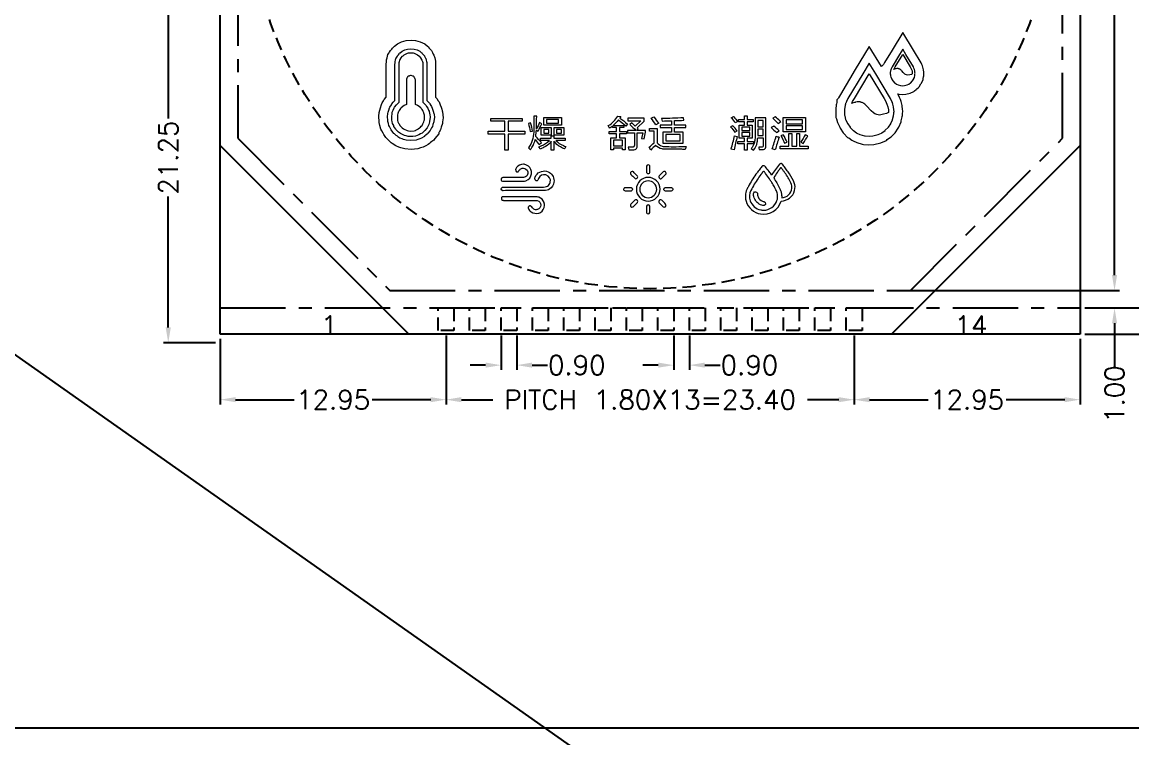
# Model space of a CAD drawing. Header units: millimetres. Extents: x -2138 to 1406, y 307 to 1926.
# Drawn here: x -1937.6 to -1874, y 1763.6 to 1804.6 of the extents above; entities that cross this region are included whole.
import ezdxf
from ezdxf.enums import TextEntityAlignment as Align

# ---------------------------------------------------------------- set-up
doc = ezdxf.new("R2010")
doc.units = ezdxf.units.MM
doc.header["$LTSCALE"] = 3
doc.linetypes.add('CENTER', pattern=[2, 1.25, -0.25, 0.25, -0.25])
doc.linetypes.add('HIDDEN', pattern=[0.375, 0.25, -0.125])
for name, color, linetype in [('dim', 3, 'Continuous'), ('HID', 3, 'HIDDEN'), ('SY1', 116, 'Continuous')]:
    doc.layers.add(name, color=color, linetype=linetype)
doc.styles.add('romans', font='romans.shx')
doc.styles.get("Standard").update_dxf_attribs({"font": 'txt.shx'})
doc.dimstyles.new('LCDDIM', dxfattribs={"dimtxt": 1.1, "dimasz": 0.88, "dimexe": 0.275, "dimexo": 0.275, "dimgap": 0.22, "dimtad": 0, "dimzin": 0, "dimdsep": 46, "dimtxsty": 'Standard', "dimcen": 2.5, "dimadec": 0, "dimazin": 0, "dimtfac": 1, "dimtofl": 0, "dimtmove": 0, "dimatfit": 0, "dimfxl": 0, "dimarcsym": 0})

# ---------------------------------------------------------------- blocks, each defined once
blk = doc.blocks.new('*D50')
at = {"layer": 'Defpoints', "color": 0}
for p in [(-1926.25, 1786.753), (-1913.3, 1786.953), (-1926.25, 1782.993)]:
    blk.add_point(p, dxfattribs=at)
at = {"layer": 'dim', "color": 0, "lineweight": -2}
for p, q in [((-1913.3, 1786.678), (-1913.3, 1782.718)), ((-1926.25, 1786.478), (-1926.25, 1782.718)), ((-1925.37, 1782.993), (-1922.012, 1782.993)), ((-1914.18, 1782.993), (-1917.539, 1782.993))]:
    blk.add_line(p, q, dxfattribs=at)
at = {"layer": 'dim', "color": 0}
for points in [[(-1925.37, 1783.14), (-1925.37, 1782.847), (-1926.25, 1782.993)], [(-1914.18, 1783.14), (-1914.18, 1782.847), (-1913.3, 1782.993)]]:
    blk.add_solid(points, dxfattribs=at)
at = {"layer": 'dim', "color": 0, "insert": (-1919.775, 1782.993), "char_height": 1.1, "attachment_point": 5}
blk.add_mtext('12.95', dxfattribs=at)
blk = doc.blocks.new('*D52')
at = {"layer": 'Defpoints', "color": 0}
for p in [(-1926.25, 1807.503), (-1929.23, 1786.253), (-1926.25, 1786.253)]:
    blk.add_point(p, dxfattribs=at)
at = {"layer": 'dim', "color": 0, "lineweight": -2}
for p, q in [((-1926.525, 1807.503), (-1929.505, 1807.503)), ((-1929.23, 1806.623), (-1929.23, 1799.115)), ((-1929.23, 1787.133), (-1929.23, 1794.642)), ((-1926.525, 1786.253), (-1929.505, 1786.253))]:
    blk.add_line(p, q, dxfattribs=at)
at = {"layer": 'dim', "color": 0}
for points in [[(-1929.377, 1806.623), (-1929.084, 1806.623), (-1929.23, 1807.503)], [(-1929.377, 1787.133), (-1929.084, 1787.133), (-1929.23, 1786.253)]]:
    blk.add_solid(points, dxfattribs=at)
at = {"layer": 'dim', "color": 0, "insert": (-1929.23, 1796.878), "char_height": 1.1, "attachment_point": 5, "rotation": 90}
blk.add_mtext('21.25', dxfattribs=at)
blk = doc.blocks.new('*D55')
at = {"layer": 'Defpoints', "color": 0}
for p in [(-1878.45, 1789.253), (-1876.95, 1788.253), (-1874.97, 1788.253)]:
    blk.add_point(p, dxfattribs=at)
at = {"layer": 'dim', "color": 0, "lineweight": -2}
for p, q in [((-1874.97, 1790.133), (-1874.97, 1791.013)), ((-1878.175, 1789.253), (-1874.695, 1789.253)), ((-1876.675, 1788.253), (-1874.695, 1788.253)), ((-1874.97, 1787.373), (-1874.97, 1784.812))]:
    blk.add_line(p, q, dxfattribs=at)
at = {"layer": 'dim', "color": 0}
for points in [[(-1875.117, 1790.133), (-1874.824, 1790.133), (-1874.97, 1789.253)], [(-1875.117, 1787.373), (-1874.824, 1787.373), (-1874.97, 1788.253)]]:
    blk.add_solid(points, dxfattribs=at)
at = {"layer": 'dim', "color": 0, "insert": (-1874.97, 1783.309), "char_height": 1.1, "attachment_point": 5, "rotation": 90}
blk.add_mtext('1.00', dxfattribs=at)
blk = doc.blocks.new('*D56')
at = {"layer": 'Defpoints', "color": 0}
for p in [(-1888.885, 1835.753), (-1874.97, 1835.753), (-1888.222, 1789.253)]:
    blk.add_point(p, dxfattribs=at)
at = {"layer": 'dim', "color": 0, "lineweight": -2}
for p, q in [((-1888.61, 1835.753), (-1874.695, 1835.753)), ((-1874.97, 1834.873), (-1874.97, 1818.865)), ((-1874.97, 1790.133), (-1874.97, 1806.142)), ((-1887.947, 1789.253), (-1874.695, 1789.253))]:
    blk.add_line(p, q, dxfattribs=at)
at = {"layer": 'dim', "color": 0}
for points in [[(-1875.117, 1834.873), (-1874.824, 1834.873), (-1874.97, 1835.753)], [(-1875.117, 1790.133), (-1874.824, 1790.133), (-1874.97, 1789.253)]]:
    blk.add_solid(points, dxfattribs=at)
at = {"layer": 'dim', "color": 0, "insert": (-1874.97, 1812.503), "char_height": 1.1, "attachment_point": 5, "rotation": 90}
blk.add_mtext('MIN V.A 46.50', dxfattribs=at)
blk = doc.blocks.new('*D57')
at = {"layer": 'Defpoints', "color": 0}
for p in [(-1876.95, 1836.753), (-1872.99, 1836.753), (-1876.95, 1788.253)]:
    blk.add_point(p, dxfattribs=at)
at = {"layer": 'dim', "color": 0, "lineweight": -2}
for p, q in [((-1876.675, 1836.753), (-1872.715, 1836.753)), ((-1872.99, 1835.873), (-1872.99, 1817.032)), ((-1872.99, 1789.133), (-1872.99, 1807.975)), ((-1876.675, 1788.253), (-1872.715, 1788.253))]:
    blk.add_line(p, q, dxfattribs=at)
at = {"layer": 'dim', "color": 0}
for points in [[(-1873.137, 1835.873), (-1872.844, 1835.873), (-1872.99, 1836.753)], [(-1873.137, 1789.133), (-1872.844, 1789.133), (-1872.99, 1788.253)]]:
    blk.add_solid(points, dxfattribs=at)
at = {"layer": 'dim', "color": 0, "insert": (-1872.99, 1812.503), "char_height": 1.1, "attachment_point": 5, "rotation": 90}
blk.add_mtext('48.50±0.20', dxfattribs=at)
blk = doc.blocks.new('*D58')
at = {"layer": 'Defpoints', "color": 0}
for p in [(-1876.95, 1836.753), (-1871.01, 1836.753), (-1876.95, 1786.753)]:
    blk.add_point(p, dxfattribs=at)
at = {"layer": 'dim', "color": 0, "lineweight": -2}
for p, q in [((-1876.675, 1836.753), (-1870.735, 1836.753)), ((-1871.01, 1835.873), (-1871.01, 1816.098)), ((-1871.01, 1787.633), (-1871.01, 1807.408)), ((-1876.675, 1786.753), (-1870.735, 1786.753))]:
    blk.add_line(p, q, dxfattribs=at)
at = {"layer": 'dim', "color": 0}
for points in [[(-1871.157, 1835.873), (-1870.864, 1835.873), (-1871.01, 1836.753)], [(-1871.157, 1787.633), (-1870.864, 1787.633), (-1871.01, 1786.753)]]:
    blk.add_solid(points, dxfattribs=at)
at = {"layer": 'dim', "color": 0, "insert": (-1871.01, 1811.753), "char_height": 1.1, "attachment_point": 5, "rotation": 90}
blk.add_mtext('50.00±0.20', dxfattribs=at)
blk = doc.blocks.new('*D59')
at = {"layer": 'Defpoints', "color": 0}
for p in [(-1913.3, 1786.953), (-1889.9, 1786.953), (-1889.9, 1782.993)]:
    blk.add_point(p, dxfattribs=at)
at = {"layer": 'dim', "color": 0, "lineweight": -2}
for p, q in [((-1913.3, 1786.678), (-1913.3, 1782.718)), ((-1889.9, 1786.678), (-1889.9, 1782.718)), ((-1912.42, 1782.993), (-1910.62, 1782.993)), ((-1890.78, 1782.993), (-1892.58, 1782.993))]:
    blk.add_line(p, q, dxfattribs=at)
at = {"layer": 'dim', "color": 0}
for points in [[(-1912.42, 1783.14), (-1912.42, 1782.847), (-1913.3, 1782.993)], [(-1890.78, 1783.14), (-1890.78, 1782.847), (-1889.9, 1782.993)]]:
    blk.add_solid(points, dxfattribs=at)
at = {"layer": 'dim', "color": 0, "insert": (-1901.6, 1782.993), "char_height": 1.1, "attachment_point": 5}
blk.add_mtext('PITCH 1.80X13=23.40', dxfattribs=at)
blk = doc.blocks.new('*D60')
at = {"layer": 'Defpoints', "color": 0}
for p in [(-1910.15, 1786.953), (-1909.25, 1786.953), (-1909.25, 1784.973)]:
    blk.add_point(p, dxfattribs=at)
at = {"layer": 'dim', "color": 0, "lineweight": -2}
for p, q in [((-1910.15, 1786.678), (-1910.15, 1784.698)), ((-1909.25, 1786.678), (-1909.25, 1784.698)), ((-1911.03, 1784.973), (-1911.91, 1784.973)), ((-1908.37, 1784.973), (-1907.49, 1784.973))]:
    blk.add_line(p, q, dxfattribs=at)
at = {"layer": 'dim', "color": 0}
for points in [[(-1911.03, 1785.12), (-1911.03, 1784.827), (-1910.15, 1784.973)], [(-1908.37, 1785.12), (-1908.37, 1784.827), (-1909.25, 1784.973)]]:
    blk.add_solid(points, dxfattribs=at)
at = {"layer": 'dim', "color": 0, "insert": (-1905.804, 1784.973), "char_height": 1.1, "attachment_point": 5}
blk.add_mtext('0.90', dxfattribs=at)
blk = doc.blocks.new('*D63')
at = {"layer": 'Defpoints', "color": 0}
for p in [(-1900.25, 1786.953), (-1899.35, 1786.953), (-1899.35, 1784.973)]:
    blk.add_point(p, dxfattribs=at)
at = {"layer": 'dim', "color": 0, "lineweight": -2}
for p, q in [((-1900.25, 1786.678), (-1900.25, 1784.698)), ((-1899.35, 1786.678), (-1899.35, 1784.698)), ((-1901.13, 1784.973), (-1902.01, 1784.973)), ((-1898.47, 1784.973), (-1897.59, 1784.973))]:
    blk.add_line(p, q, dxfattribs=at)
at = {"layer": 'dim', "color": 0}
for points in [[(-1901.13, 1785.12), (-1901.13, 1784.827), (-1900.25, 1784.973)], [(-1898.47, 1785.12), (-1898.47, 1784.827), (-1899.35, 1784.973)]]:
    blk.add_solid(points, dxfattribs=at)
at = {"layer": 'dim', "color": 0, "insert": (-1895.904, 1784.973), "char_height": 1.1, "attachment_point": 5}
blk.add_mtext('0.90', dxfattribs=at)
blk = doc.blocks.new('*D64')
at = {"layer": 'Defpoints', "color": 0}
for p in [(-1889.9, 1786.953), (-1876.95, 1786.753), (-1876.95, 1782.993)]:
    blk.add_point(p, dxfattribs=at)
at = {"layer": 'dim', "color": 0, "lineweight": -2}
for p, q in [((-1889.9, 1786.678), (-1889.9, 1782.718)), ((-1876.95, 1786.478), (-1876.95, 1782.718)), ((-1889.02, 1782.993), (-1885.662, 1782.993)), ((-1877.83, 1782.993), (-1881.189, 1782.993))]:
    blk.add_line(p, q, dxfattribs=at)
at = {"layer": 'dim', "color": 0}
for points in [[(-1889.02, 1783.14), (-1889.02, 1782.847), (-1889.9, 1782.993)], [(-1877.83, 1783.14), (-1877.83, 1782.847), (-1876.95, 1782.993)]]:
    blk.add_solid(points, dxfattribs=at)
at = {"layer": 'dim', "color": 0, "insert": (-1883.425, 1782.993), "char_height": 1.1, "attachment_point": 5}
blk.add_mtext('12.95', dxfattribs=at)

msp = doc.modelspace()

# ---------------------------------------------------------------- linework, layer by layer
for p, q in [((-2137.52, 1926.033), (-1841.736, 1717.767)), ((-1926.25, 1786.753), (-1926.25, 1836.753)), ((-1876.95, 1836.753), (-1876.95, 1786.753)), ((-1926.25, 1797.567), (-1915.437, 1786.753)), ((-1887.764, 1786.753), (-1876.95, 1797.567)), ((-1876.95, 1786.753), (-1926.25, 1786.753))]:
    msp.add_line(p, q)
at = {"linetype": 'CENTER'}
for p, q in [((-1925.25, 1825.026), (-1925.25, 1797.981)), ((-1877.95, 1797.981), (-1877.95, 1825.026)), ((-1925.25, 1797.981), (-1916.522, 1789.253)), ((-1886.678, 1789.253), (-1877.95, 1797.981)), ((-1916.522, 1789.253), (-1886.678, 1789.253)), ((-1926.25, 1788.253), (-1876.95, 1788.253))]:
    msp.add_line(p, q, dxfattribs=at)
at = {"color": 1}
msp.add_lwpolyline([(-1945.68, 1853.265), (-1854.029, 1853.265), (-1854.029, 1764.155), (-1945.68, 1764.155)], close=True, dxfattribs=at)
at = {"lineweight": 0, "ltscale": 0.1}
for points in [[(-1914.051, 1798.772), (-1914.083, 1798.661), (-1914.131, 1798.581), (-1914.211, 1798.437), (-1914.211, 1798.421), (-1914.339, 1798.277), (-1914.371, 1798.23), (-1914.434, 1798.182), (-1914.53, 1798.102), (-1914.546, 1798.086), (-1914.578, 1798.07), (-1914.706, 1797.99), (-1914.802, 1797.942), (-1914.913, 1797.91), (-1915.016, 1797.876), (-1915.313, 1797.846), (-1915.579, 1797.865), (-1915.744, 1797.91), (-1915.824, 1797.942), (-1915.951, 1797.99), (-1916.063, 1798.07), (-1916.095, 1798.102), (-1916.159, 1798.134), (-1916.255, 1798.23), (-1916.287, 1798.261), (-1916.35, 1798.341), (-1916.446, 1798.469), (-1916.462, 1798.501), (-1916.542, 1798.661), (-1916.574, 1798.709), (-1916.606, 1798.836), (-1916.638, 1798.948), (-1916.638, 1799.012), (-1916.654, 1799.203), (-1916.654, 1799.219), (-1916.638, 1799.395), (-1916.622, 1799.475), (-1916.59, 1799.587), (-1916.542, 1799.73), (-1916.526, 1799.762), (-1916.43, 1799.906), (-1916.414, 1799.954), (-1916.334, 1800.05), (-1916.239, 1800.146), (-1916.239, 1802.202), (-1916.223, 1802.329), (-1916.223, 1802.377), (-1916.191, 1802.457), (-1916.175, 1802.553), (-1916.159, 1802.569), (-1916.095, 1802.681), (-1916.079, 1802.713), (-1916.031, 1802.761), (-1915.983, 1802.824), (-1915.967, 1802.856), (-1915.951, 1802.872), (-1915.935, 1802.888), (-1915.824, 1802.968), (-1915.664, 1803.048), (-1915.504, 1803.096), (-1915.313, 1803.112), (-1915.137, 1803.096), (-1914.961, 1803.048), (-1914.802, 1802.968), (-1914.706, 1802.888), (-1914.69, 1802.872), (-1914.674, 1802.856), (-1914.658, 1802.824), (-1914.546, 1802.713), (-1914.53, 1802.681), (-1914.482, 1802.585), (-1914.466, 1802.553), (-1914.434, 1802.457), (-1914.418, 1802.377), (-1914.403, 1802.329), (-1914.403, 1800.146), (-1914.307, 1800.05), (-1914.259, 1799.986), (-1914.227, 1799.954), (-1914.179, 1799.858), (-1914.131, 1799.81), (-1914.099, 1799.714), (-1914.051, 1799.603), (-1914.035, 1799.539), (-1914.003, 1799.395), (-1913.987, 1799.363), (-1913.971, 1799.172), (-1914.003, 1798.964), (-1914.003, 1798.916)], [(-1914.291, 1798.772), (-1914.355, 1798.661), (-1914.387, 1798.581), (-1914.514, 1798.437), (-1914.514, 1798.421), (-1914.674, 1798.277), (-1914.77, 1798.23), (-1914.866, 1798.182), (-1915.057, 1798.102), (-1915.201, 1798.086), (-1915.472, 1798.086), (-1915.584, 1798.118), (-1915.68, 1798.134), (-1915.871, 1798.23), (-1915.919, 1798.261), (-1916.031, 1798.341), (-1916.159, 1798.469), (-1916.175, 1798.501), (-1916.287, 1798.661), (-1916.303, 1798.709), (-1916.366, 1798.836), (-1916.398, 1798.948), (-1916.414, 1799.012), (-1916.414, 1799.219), (-1916.398, 1799.395), (-1916.382, 1799.475), (-1916.334, 1799.587), (-1916.271, 1799.73), (-1916.255, 1799.762), (-1916.143, 1799.906), (-1916.095, 1799.954), (-1915.999, 1800.05), (-1915.999, 1802.202), (-1915.983, 1802.329), (-1915.967, 1802.377), (-1915.951, 1802.457), (-1915.903, 1802.553), (-1915.887, 1802.569), (-1915.808, 1802.681), (-1915.76, 1802.713), (-1915.696, 1802.761), (-1915.584, 1802.824), (-1915.52, 1802.856), (-1915.456, 1802.872), (-1915.313, 1802.888), (-1915.185, 1802.872), (-1915.121, 1802.856), (-1915.057, 1802.824), (-1914.945, 1802.761), (-1914.866, 1802.713), (-1914.834, 1802.681), (-1914.754, 1802.585), (-1914.738, 1802.553), (-1914.69, 1802.457), (-1914.658, 1802.377), (-1914.642, 1802.329), (-1914.642, 1800.05), (-1914.578, 1799.986), (-1914.546, 1799.954), (-1914.45, 1799.858), (-1914.418, 1799.81), (-1914.355, 1799.714), (-1914.307, 1799.603), (-1914.275, 1799.539), (-1914.243, 1799.395), (-1914.227, 1799.363), (-1914.211, 1799.172), (-1914.243, 1798.964), (-1914.259, 1798.916)], [(-1887.117, 1803.088), (-1887.302, 1802.784), (-1887.726, 1802.073), (-1887.768, 1801.995), (-1887.78, 1801.959), (-1887.786, 1801.941), (-1887.792, 1801.935), (-1887.792, 1801.917), (-1887.804, 1801.887), (-1887.81, 1801.857), (-1887.816, 1801.84), (-1887.828, 1801.75), (-1887.828, 1801.666), (-1887.822, 1801.636), (-1887.822, 1801.595), (-1887.816, 1801.583), (-1887.792, 1801.475), (-1887.786, 1801.463), (-1887.738, 1801.362), (-1887.732, 1801.35), (-1887.667, 1801.254), (-1887.661, 1801.248), (-1887.583, 1801.164), (-1887.571, 1801.158), (-1887.481, 1801.093), (-1887.469, 1801.087), (-1887.385, 1801.047), (-1887.248, 1801.009), (-1887.23, 1801.003), (-1887.123, 1800.997), (-1887.018, 1801.002), (-1886.863, 1801.043), (-1886.764, 1801.087), (-1886.758, 1801.093), (-1886.663, 1801.158), (-1886.657, 1801.164), (-1886.573, 1801.248), (-1886.567, 1801.254), (-1886.501, 1801.35), (-1886.495, 1801.362), (-1886.448, 1801.463), (-1886.448, 1801.475), (-1886.418, 1801.583), (-1886.418, 1801.607), (-1886.412, 1801.624), (-1886.412, 1801.672), (-1886.406, 1801.708), (-1886.412, 1801.756), (-1886.418, 1801.834), (-1886.418, 1801.84), (-1886.442, 1801.917), (-1886.454, 1801.959), (-1886.472, 1801.995), (-1886.507, 1802.073), (-1886.932, 1802.784)], [(-1886.579, 1801.84), (-1886.579, 1801.834), (-1886.567, 1801.756), (-1886.567, 1801.672), (-1886.621, 1801.648), (-1886.705, 1801.624), (-1886.823, 1801.601), (-1886.902, 1801.618), (-1886.956, 1801.636), (-1886.997, 1801.666), (-1887.057, 1801.72), (-1887.093, 1801.75), (-1887.171, 1801.84), (-1887.189, 1801.857), (-1887.213, 1801.887), (-1887.242, 1801.917), (-1887.272, 1801.935), (-1887.278, 1801.941), (-1887.314, 1801.959), (-1887.344, 1801.965), (-1887.356, 1801.971), (-1887.38, 1801.977), (-1887.463, 1801.977), (-1887.511, 1801.971), (-1887.523, 1801.965), (-1887.541, 1801.959), (-1887.607, 1801.941), (-1887.619, 1801.935), (-1887.619, 1801.941), (-1887.607, 1801.959), (-1887.595, 1801.995), (-1887.541, 1802.073), (-1887.117, 1802.784), (-1886.693, 1802.073), (-1886.645, 1801.995), (-1886.627, 1801.959), (-1886.609, 1801.917)], [(-1889.037, 1802.286), (-1889.408, 1801.676), (-1890.256, 1800.254), (-1890.34, 1800.099), (-1890.364, 1800.027), (-1890.376, 1799.991), (-1890.388, 1799.979), (-1890.388, 1799.944), (-1890.412, 1799.884), (-1890.424, 1799.824), (-1890.436, 1799.788), (-1890.46, 1799.609), (-1890.46, 1799.442), (-1890.448, 1799.382), (-1890.448, 1799.298), (-1890.436, 1799.274), (-1890.388, 1799.059), (-1890.376, 1799.035), (-1890.28, 1798.832), (-1890.268, 1798.808), (-1890.137, 1798.617), (-1890.125, 1798.605), (-1889.97, 1798.438), (-1889.946, 1798.426), (-1889.766, 1798.294), (-1889.742, 1798.282), (-1889.574, 1798.203), (-1889.3, 1798.127), (-1889.264, 1798.115), (-1889.049, 1798.103), (-1888.839, 1798.113), (-1888.53, 1798.194), (-1888.332, 1798.282), (-1888.32, 1798.294), (-1888.129, 1798.426), (-1888.117, 1798.438), (-1887.95, 1798.605), (-1887.938, 1798.617), (-1887.806, 1798.808), (-1887.794, 1798.832), (-1887.699, 1799.035), (-1887.699, 1799.059), (-1887.639, 1799.274), (-1887.639, 1799.322), (-1887.627, 1799.358), (-1887.627, 1799.454), (-1887.615, 1799.525), (-1887.627, 1799.621), (-1887.639, 1799.776), (-1887.639, 1799.788), (-1887.687, 1799.944), (-1887.711, 1800.027), (-1887.747, 1800.099), (-1887.818, 1800.254), (-1888.667, 1801.676)], [(-1914.945, 1799.858), (-1914.961, 1799.874), (-1915.009, 1799.906), (-1915.057, 1799.922), (-1915.057, 1801.329), (-1915.073, 1801.377), (-1915.089, 1801.425), (-1915.105, 1801.457), (-1915.137, 1801.505), (-1915.169, 1801.536), (-1915.201, 1801.552), (-1915.297, 1801.584), (-1915.345, 1801.584), (-1915.392, 1801.568), (-1915.424, 1801.552), (-1915.472, 1801.536), (-1915.504, 1801.505), (-1915.536, 1801.457), (-1915.552, 1801.425), (-1915.568, 1801.377), (-1915.568, 1799.922), (-1915.616, 1799.906), (-1915.664, 1799.874), (-1915.696, 1799.858), (-1915.776, 1799.81), (-1915.808, 1799.778), (-1915.871, 1799.73), (-1915.919, 1799.682), (-1915.951, 1799.635), (-1915.999, 1799.571), (-1916.015, 1799.523), (-1916.047, 1799.475), (-1916.047, 1799.443), (-1916.063, 1799.427), (-1916.095, 1799.315), (-1916.095, 1799.044), (-1916.079, 1798.996), (-1916.063, 1798.932), (-1916.031, 1798.852), (-1915.999, 1798.804), (-1915.951, 1798.724), (-1915.919, 1798.677), (-1915.855, 1798.613), (-1915.824, 1798.581), (-1915.744, 1798.517), (-1915.712, 1798.501), (-1915.533, 1798.424), (-1915.456, 1798.405), (-1915.313, 1798.389), (-1915.137, 1798.414), (-1915.057, 1798.437), (-1915.025, 1798.453), (-1914.929, 1798.501), (-1914.897, 1798.517), (-1914.818, 1798.581), (-1914.77, 1798.613), (-1914.722, 1798.677), (-1914.674, 1798.724), (-1914.642, 1798.804), (-1914.61, 1798.852), (-1914.578, 1798.932), (-1914.562, 1798.996), (-1914.546, 1799.044), (-1914.53, 1799.14), (-1914.53, 1799.172), (-1914.546, 1799.283), (-1914.546, 1799.315), (-1914.578, 1799.427), (-1914.578, 1799.443), (-1914.594, 1799.475), (-1914.61, 1799.523), (-1914.642, 1799.571), (-1914.674, 1799.635), (-1914.722, 1799.682), (-1914.754, 1799.73), (-1914.818, 1799.778), (-1914.85, 1799.81)], [(-1887.962, 1799.788), (-1887.962, 1799.776), (-1887.938, 1799.621), (-1887.938, 1799.454), (-1888.045, 1799.406), (-1888.213, 1799.358), (-1888.449, 1799.311), (-1888.607, 1799.346), (-1888.715, 1799.382), (-1888.798, 1799.442), (-1888.918, 1799.549), (-1888.99, 1799.609), (-1889.145, 1799.788), (-1889.181, 1799.824), (-1889.229, 1799.884), (-1889.288, 1799.944), (-1889.348, 1799.979), (-1889.36, 1799.991), (-1889.432, 1800.027), (-1889.491, 1800.039), (-1889.515, 1800.051), (-1889.563, 1800.063), (-1889.731, 1800.063), (-1889.826, 1800.051), (-1889.85, 1800.039), (-1889.886, 1800.027), (-1890.017, 1799.991), (-1890.041, 1799.979), (-1890.041, 1799.991), (-1890.017, 1800.027), (-1889.993, 1800.099), (-1889.886, 1800.254), (-1889.037, 1801.676), (-1888.189, 1800.254), (-1888.093, 1800.099), (-1888.057, 1800.027), (-1888.021, 1799.944)], [(-1895.692, 1798.925), (-1896.037, 1798.925), (-1896.037, 1798.737), (-1895.744, 1798.737), (-1895.744, 1797.982), (-1896.037, 1797.982), (-1896.037, 1797.793), (-1895.672, 1797.793), (-1895.672, 1797.663), (-1896.037, 1797.663), (-1896.037, 1797.308), (-1896.192, 1797.308), (-1896.192, 1797.663), (-1896.566, 1797.663), (-1896.566, 1797.793), (-1896.192, 1797.793), (-1896.192, 1797.982), (-1896.485, 1797.982), (-1896.485, 1798.737), (-1896.192, 1798.737), (-1896.192, 1798.925), (-1896.523, 1798.925), (-1896.523, 1799.054), (-1896.192, 1799.054), (-1896.192, 1799.261), (-1896.037, 1799.261), (-1896.037, 1799.054), (-1895.692, 1799.054)], [(-1895.428, 1799.008), (-1895.428, 1798.647), (-1895.112, 1798.647), (-1895.112, 1799.008)], [(-1892.7, 1799.166), (-1892.7, 1798.347), (-1893.97, 1798.347), (-1893.97, 1799.166)], [(-1893.799, 1799.035), (-1893.799, 1798.817), (-1892.87, 1798.817), (-1892.87, 1799.035)], [(-1892.87, 1798.477), (-1892.87, 1798.693), (-1893.799, 1798.693), (-1893.799, 1798.477)], [(-1899.884, 1797.836), (-1899.884, 1798.193), (-1900.691, 1798.193), (-1900.691, 1797.836)], [(-1895.889, 1798.425), (-1895.889, 1798.614), (-1896.34, 1798.614), (-1896.34, 1798.425)], [(-1895.889, 1798.104), (-1895.889, 1798.308), (-1896.34, 1798.308), (-1896.34, 1798.104)], [(-1895.428, 1798.143), (-1895.112, 1798.143), (-1895.112, 1798.509), (-1895.428, 1798.509)], [(-1893.645, 1797.526), (-1893.645, 1798.254), (-1893.481, 1798.254), (-1893.481, 1797.526), (-1893.195, 1797.526), (-1893.195, 1798.254), (-1893.031, 1798.254), (-1893.031, 1797.526), (-1892.545, 1797.526), (-1892.545, 1797.385), (-1894.137, 1797.385), (-1894.137, 1797.526)], [(-1903.193, 1797.551), (-1903.193, 1797.876), (-1903.699, 1797.876), (-1903.699, 1797.551)]]:
    msp.add_lwpolyline(points, close=True, dxfattribs=at)
at = {"lineweight": 0}
for points in [[(-1908.942, 1798.954), (-1909.739, 1798.954), (-1909.739, 1798.382), (-1908.78, 1798.382), (-1908.78, 1798.216), (-1909.739, 1798.216), (-1909.739, 1797.304), (-1909.934, 1797.304), (-1909.934, 1798.216), (-1910.89, 1798.216), (-1910.89, 1798.382), (-1909.934, 1798.382), (-1909.934, 1798.954), (-1910.729, 1798.954), (-1910.729, 1799.118), (-1908.942, 1799.118)], [(-1906.69, 1799.176), (-1906.69, 1798.732), (-1907.696, 1798.732), (-1907.696, 1799.176)], [(-1907.535, 1799.052), (-1907.535, 1798.851), (-1906.852, 1798.851), (-1906.852, 1799.052)], [(-1907.28, 1798.158), (-1907.84, 1798.158), (-1907.84, 1798.596), (-1907.28, 1798.596)], [(-1907.701, 1798.272), (-1907.416, 1798.272), (-1907.416, 1798.482), (-1907.701, 1798.482)], [(-1906.542, 1798.158), (-1907.109, 1798.158), (-1907.109, 1798.596), (-1906.542, 1798.596)], [(-1906.973, 1798.272), (-1906.681, 1798.272), (-1906.681, 1798.482), (-1906.973, 1798.482)]]:
    msp.add_lwpolyline(points, close=True, dxfattribs=at)
for points in [[(-1908.263, 1799.247, -0.007421), (-1908.272, 1798.502, -0.015255), (-1908.276, 1798.333, -0.063825), (-1908.357, 1797.854, -0.102749), (-1908.583, 1797.439, -0.010782), (-1908.46, 1797.327, 0.019008), (-1908.374, 1797.457, 0.08501), (-1908.187, 1797.915, -0.006721), (-1907.956, 1797.617), (-1907.837, 1797.731, 0.019314), (-1908.155, 1798.086, 0.02119), (-1908.124, 1798.45), (-1908.028, 1798.395, 0.017233), (-1907.813, 1798.809), (-1907.938, 1798.886, -0.039293), (-1908.122, 1798.5), (-1908.122, 1798.504), (-1908.121, 1798.506), (-1908.12, 1798.508), (-1908.12, 1798.509), (-1908.12, 1798.511, 0.00851), (-1908.104, 1799.247)], [(-1908.574, 1798.838, -0.007368), (-1908.471, 1798.368), (-1908.337, 1798.392, 0.012814), (-1908.451, 1798.863)], [(-1906.743, 1797.485, -0.102445), (-1907.112, 1797.814), (-1907.112, 1797.306), (-1907.268, 1797.306), (-1907.268, 1797.81, -0.093477), (-1907.592, 1797.513, -0.048118), (-1907.9, 1797.358, 0.028636), (-1907.994, 1797.491, 0.019204), (-1907.853, 1797.541, 0.104402), (-1907.367, 1797.86), (-1907.891, 1797.86), (-1907.891, 1797.988), (-1907.268, 1797.988), (-1907.268, 1798.123), (-1907.112, 1798.123), (-1907.112, 1797.988), (-1906.466, 1797.988), (-1906.466, 1797.86), (-1907.013, 1797.86, 0.105094), (-1906.576, 1797.564, 0.024468), (-1906.424, 1797.509, 0.017864), (-1906.514, 1797.37, -0.035682)], [(-1910.014, 1795.727, 0.097851), (-1910.08, 1795.717, 0.295929), (-1910.137, 1795.639, 0.032666), (-1910.138, 1795.617, 0.047885), (-1910.136, 1795.589, 0.321616), (-1910.07, 1795.523, 0.05935), (-1910.016, 1795.517, -0.001466), (-1909.451, 1795.518), (-1909.451, 1795.52), (-1909.307, 1795.52), (-1909.164, 1795.519, 0.007466), (-1908.877, 1795.521, 0.078617), (-1908.719, 1795.55, 0.296172), (-1908.4, 1795.952, 0.054354), (-1908.402, 1796.069, 0.266365), (-1908.687, 1796.449, 0.048804), (-1908.787, 1796.482, 0.048115), (-1908.864, 1796.491, 0.235239), (-1909.261, 1796.301, 0.0588), (-1909.302, 1796.229, 0.055455), (-1909.314, 1796.191, 0.325986), (-1909.256, 1796.062, 0.340989), (-1909.174, 1796.064), (-1909.166, 1796.069), (-1909.159, 1796.076), (-1909.152, 1796.083, 0.019122), (-1909.125, 1796.113, -0.016593), (-1909.076, 1796.174, -0.075441), (-1909.006, 1796.232, -0.308238), (-1908.724, 1796.22, -0.40081), (-1908.651, 1795.857, -0.2406), (-1908.858, 1795.731, -0.03084), (-1908.919, 1795.728, 0.001049)], [(-1908.835, 1795.183, 0.001387), (-1907.705, 1795.184, 0.078685), (-1907.548, 1795.208, 0.213236), (-1907.35, 1795.384, 0.050229), (-1907.324, 1795.46, 0.393178), (-1907.574, 1795.88, 0.396851), (-1907.998, 1795.671, -0.07318), (-1908.046, 1795.578, -0.304381), (-1908.122, 1795.546, -0.054575), (-1908.145, 1795.554, -0.264324), (-1908.21, 1795.648, -0.134097), (-1908.195, 1795.759, -0.373433), (-1907.533, 1796.09, -0.313316), (-1907.114, 1795.622, -0.06383), (-1907.113, 1795.458, -0.225377), (-1907.358, 1795.075, -0.142749), (-1907.679, 1794.982, -0.001563), (-1908.937, 1794.981), (-1909.147, 1794.981), (-1909.357, 1794.98, -0.005521), (-1909.524, 1794.981, 0.028212), (-1910.025, 1794.971, -0.066752), (-1910.055, 1794.972, -0.351814), (-1910.136, 1795.06, -0.304061), (-1910.082, 1795.163, -0.063404), (-1910.043, 1795.18, -0.089662), (-1910.005, 1795.185, 0.004147), (-1909.965, 1795.183)], [(-1908.169, 1794.632, 0.002069), (-1909.056, 1794.632), (-1909.447, 1794.632, -0.004015), (-1910.003, 1794.633, 0.124534), (-1910.075, 1794.618, 0.284488), (-1910.129, 1794.529, 0.336426), (-1910.065, 1794.435, 0.085336), (-1910.005, 1794.423, 0.012155), (-1909.945, 1794.422), (-1908.276, 1794.422), (-1908.224, 1794.422), (-1908.198, 1794.421, -0.052076), (-1908.069, 1794.406, -0.340494), (-1907.871, 1794.152, -0.343718), (-1908.066, 1793.896, -0.04199), (-1908.125, 1793.886, -0.216967), (-1908.304, 1793.948, -0.057685), (-1908.386, 1794.043, 0.053781), (-1908.415, 1794.078, 0.316573), (-1908.514, 1794.1, 0.031223), (-1908.532, 1794.092, 0.054736), (-1908.558, 1794.075, 0.290617), (-1908.59, 1793.984, 0.04038), (-1908.582, 1793.956), (-1908.578, 1793.945, 0.148615), (-1908.422, 1793.762, 0.215407), (-1907.973, 1793.694, 0.065722), (-1907.884, 1793.733, 0.238564), (-1907.655, 1794.118, 0.050505), (-1907.659, 1794.198, 0.044595), (-1907.685, 1794.305, 0.242068), (-1907.976, 1794.601, 0.079402)]]:
    msp.add_lwpolyline(points, format="xyb", close=True, dxfattribs=at)
at = {"lineweight": 0, "ltscale": 0.1}
for points in [[(-1902.895, 1798.799), (-1902.998, 1798.674, 0.013916), (-1903.419, 1799.031, -0.052276), (-1903.715, 1798.722), (-1903.105, 1798.722), (-1903.105, 1798.591), (-1903.358, 1798.591), (-1903.358, 1798.363), (-1902.962, 1798.363), (-1902.962, 1798.23), (-1903.358, 1798.23), (-1903.358, 1798.007), (-1903.035, 1798.007), (-1903.035, 1797.314), (-1903.193, 1797.314), (-1903.193, 1797.42), (-1903.699, 1797.42), (-1903.699, 1797.312), (-1903.853, 1797.312), (-1903.853, 1798.007), (-1903.52, 1798.007), (-1903.52, 1798.23), (-1903.941, 1798.23), (-1903.941, 1798.363), (-1903.52, 1798.363), (-1903.52, 1798.591), (-1903.766, 1798.591), (-1903.766, 1798.678, -0.010521), (-1903.909, 1798.573, 0.05416), (-1903.925, 1798.562, 0.030157), (-1904.001, 1798.707, 0.121498), (-1903.452, 1799.253), (-1903.287, 1799.223, -0.016746), (-1903.34, 1799.143, -0.008091)], [(-1902.829, 1797.312), (-1902.702, 1797.312), (-1902.703, 1797.312), (-1902.705, 1797.312), (-1902.706, 1797.312), (-1902.706, 1797.312), (-1902.706, 1797.312), (-1902.706, 1797.312), (-1902.601, 1797.314, 0.095531), (-1902.459, 1797.338, 0.264723), (-1902.347, 1797.468, 0.064875), (-1902.341, 1797.546), (-1902.341, 1798.293), (-1902.021, 1798.293), (-1902.093, 1797.974), (-1901.94, 1797.955), (-1901.857, 1798.326), (-1901.857, 1798.436), (-1902.388, 1798.436), (-1902.287, 1798.525), (-1902.346, 1798.583), (-1901.949, 1798.962), (-1901.949, 1799.13), (-1902.874, 1799.13), (-1902.874, 1798.989), (-1902.128, 1798.989), (-1902.453, 1798.685), (-1902.657, 1798.869), (-1902.769, 1798.776, -0.01575), (-1902.417, 1798.436), (-1902.901, 1798.436), (-1902.901, 1798.293), (-1902.505, 1798.293), (-1902.505, 1797.586, -0.056198), (-1902.507, 1797.549, -0.311077), (-1902.578, 1797.471, -0.078276), (-1902.653, 1797.463), (-1902.765, 1797.463, 0.005161), (-1902.859, 1797.467, -0.003458)], [(-1901.107, 1798.84), (-1901.264, 1798.757, 0.010323), (-1901.535, 1799.126), (-1901.389, 1799.203, -0.012432)], [(-1900.377, 1798.985), (-1900.377, 1798.728), (-1901.029, 1798.728), (-1901.029, 1798.591), (-1900.377, 1798.591), (-1900.377, 1798.33), (-1900.863, 1798.33), (-1900.863, 1797.698), (-1899.711, 1797.698), (-1899.711, 1798.33), (-1900.202, 1798.33), (-1900.202, 1798.591), (-1899.548, 1798.591), (-1899.548, 1798.728), (-1900.202, 1798.728), (-1900.202, 1798.992, 0.005341), (-1899.66, 1799.016), (-1899.689, 1799.157, -0.0107), (-1900.944, 1799.112), (-1900.914, 1798.971, 0.002688)], [(-1896.6, 1798.405, 0.002258), (-1896.774, 1798.61, 0.00775), (-1896.85, 1798.697), (-1896.982, 1798.629, -0.020884), (-1896.741, 1798.328)], [(-1896.575, 1798.94), (-1896.716, 1798.867, 0.016532), (-1896.944, 1799.16), (-1896.81, 1799.226, 0.050338), (-1896.794, 1799.209, -0.011975)], [(-1895.578, 1798.227, -0.017609), (-1895.584, 1797.982, -0.052248), (-1895.62, 1797.733, -0.025047), (-1895.639, 1797.673, -0.074673), (-1895.806, 1797.387), (-1895.667, 1797.304, 0.127336), (-1895.458, 1797.752, 0.045148), (-1895.432, 1798.005), (-1895.112, 1798.005), (-1895.112, 1797.59, -0.096621), (-1895.117, 1797.531, -0.303448), (-1895.183, 1797.477, -0.039979), (-1895.209, 1797.475), (-1895.217, 1797.476), (-1895.224, 1797.476, -0.020412), (-1895.376, 1797.48, -0.050288), (-1895.347, 1797.333, 0.015456), (-1895.152, 1797.337, 0.048291), (-1895.096, 1797.344, 0.313179), (-1894.969, 1797.468, 0.064523), (-1894.962, 1797.548), (-1894.962, 1799.151), (-1895.578, 1799.151)], [(-1894.162, 1798.985, 0.009646), (-1894.429, 1799.215), (-1894.57, 1799.133), (-1894.532, 1799.097, -0.013654), (-1894.261, 1798.836), (-1894.109, 1798.938, 0.007391)], [(-1899.842, 1797.349, -0.004346), (-1900.715, 1797.358, -0.050837), (-1900.911, 1797.373, -0.178784), (-1901.284, 1797.586, 0.022382), (-1901.562, 1797.304), (-1901.653, 1797.466, -0.012064), (-1901.369, 1797.719), (-1901.369, 1798.384), (-1901.636, 1798.384), (-1901.636, 1798.539), (-1901.194, 1798.539), (-1901.194, 1797.722, 0.172923), (-1900.915, 1797.533, 0.072391), (-1900.672, 1797.503, 0.006001), (-1899.528, 1797.505, 0.030808), (-1899.589, 1797.347, -0.002101)], [(-1896.951, 1797.366, 0.014675), (-1896.763, 1798.131), (-1896.604, 1798.081, 0.012496), (-1896.788, 1797.32)], [(-1894.348, 1798.311), (-1894.2, 1798.415, 0.012624), (-1894.516, 1798.685), (-1894.653, 1798.596, -0.015866)], [(-1894.205, 1798.044, 0.003936), (-1894.427, 1797.323), (-1894.604, 1797.377, 0.020233), (-1894.373, 1798.104, 0.040248)], [(-1893.739, 1797.764, 0.018139), (-1893.963, 1798.185), (-1894.102, 1798.129, 0.028527), (-1894.086, 1798.1, -0.020215), (-1893.889, 1797.702)], [(-1892.558, 1798.123), (-1892.704, 1798.185, -0.025416), (-1892.966, 1797.76), (-1892.825, 1797.689, 0.018093)], [(-1901.806, 1796.053, 0.421158), (-1901.709, 1795.953, 0.429267), (-1901.609, 1796.053, 0.003609), (-1901.608, 1796.209), (-1901.608, 1796.365, 0.079326), (-1901.615, 1796.401, 0.326987), (-1901.708, 1796.467, 0.354034), (-1901.803, 1796.391, 0.057369), (-1901.806, 1796.364, 0.00353)], [(-1894.017, 1796.495, 0.058141), (-1894.04, 1796.517, 0.432542), (-1894.174, 1796.501, 0.027228), (-1894.629, 1795.873, 0.007836), (-1894.78, 1796.079, 0.010053), (-1894.992, 1796.351, 0.059453), (-1895.021, 1796.38, 0.443371), (-1895.192, 1796.361, 0.004384), (-1895.352, 1796.157), (-1895.404, 1796.089, 0.005966), (-1895.532, 1795.916, 0.036233), (-1895.964, 1795.225, 0.020232), (-1896.053, 1795.039, 0.086233), (-1896.134, 1794.708, 0.033938), (-1896.134, 1794.616, 0.060538), (-1896.097, 1794.382, 0.28832), (-1895.267, 1793.641, 0.381081), (-1894.093, 1794.381, 0.338503), (-1893.314, 1794.989, 0.155818), (-1893.337, 1795.426, 0.027883), (-1893.386, 1795.542, 0.042366), (-1893.694, 1796.063, 0.007583), (-1893.854, 1796.285, 0.000511)], [(-1893.923, 1796.073, 0.005718), (-1894.017, 1796.197, -0.015452), (-1894.045, 1796.243, 0.066133), (-1894.07, 1796.277, 0.207442), (-1894.102, 1796.292, 0.16791), (-1894.128, 1796.275), (-1894.133, 1796.269), (-1894.138, 1796.262), (-1894.143, 1796.255), (-1894.148, 1796.248), (-1894.154, 1796.24), (-1894.164, 1796.225, -0.02322), (-1894.184, 1796.197, 0.006145), (-1894.315, 1796.016, 0.024503), (-1894.515, 1795.703, -0.039689), (-1894.178, 1795.127, -0.033731), (-1894.106, 1794.947, -0.053103), (-1894.066, 1794.77, -0.071346), (-1894.057, 1794.564, 0.360726), (-1893.474, 1795.124, 0.122586), (-1893.518, 1795.389), (-1893.527, 1795.411), (-1893.537, 1795.433, 0.009705), (-1893.569, 1795.5, 0.047907)], [(-1902.483, 1795.692, 0.419274), (-1902.341, 1795.691, 0.420432), (-1902.343, 1795.834, 0.002103), (-1902.561, 1796.052, 0.207813), (-1902.632, 1796.082, 0.304605), (-1902.724, 1796.022, 0.314667), (-1902.701, 1795.91, 0.0039)], [(-1901.708, 1795.738, 0.410185), (-1902.387, 1795.059, 0.415365), (-1901.707, 1794.377, 0.414044), (-1901.028, 1795.058, 0.411539)], [(-1901.708, 1794.575, 0.412501), (-1901.224, 1795.052, 0.416947), (-1901.707, 1795.54, 0.414664), (-1902.19, 1795.056, 0.414819)], [(-1901.075, 1795.831, 0.213616), (-1901.102, 1795.762, 0.30068), (-1901.046, 1795.672, 0.061154), (-1901.018, 1795.663, 0.253105), (-1900.941, 1795.685, 0.011694), (-1900.707, 1795.918, 0.414557), (-1900.714, 1796.055, 0.407246), (-1900.852, 1796.053, 0.00266)], [(-1895.413, 1795.675, 0.035455), (-1895.82, 1794.993, 0.206577), (-1895.86, 1794.4, 0.259672), (-1895.257, 1793.877, 0.016485), (-1895.195, 1793.864, 0.061698), (-1895.097, 1793.857, 0.314375), (-1894.325, 1794.413, 0.044426), (-1894.289, 1794.587), (-1894.289, 1794.593, 0.087762), (-1894.318, 1794.849, 0.040355), (-1894.41, 1795.071, 0.027241), (-1894.544, 1795.313), (-1894.544, 1795.317, 0.028317), (-1894.642, 1795.477, 0.016586), (-1894.757, 1795.647, 0.008659), (-1894.989, 1795.968, -0.018411), (-1895.025, 1796.026, 0.07305), (-1895.057, 1796.07, 0.207716), (-1895.097, 1796.089, 0.147424), (-1895.122, 1796.078, 0.061384), (-1895.145, 1796.052), (-1895.152, 1796.043), (-1895.158, 1796.034), (-1895.165, 1796.024), (-1895.177, 1796.004, -0.025898), (-1895.202, 1795.968, 0.011152)], [(-1902.706, 1794.957, -0.006764), (-1903.015, 1794.957, -0.436022), (-1903.115, 1795.061, -0.329907), (-1903.048, 1795.152, -0.076802), (-1903.012, 1795.157), (-1902.935, 1795.158), (-1902.859, 1795.158), (-1902.784, 1795.158), (-1902.709, 1795.157, -0.054414), (-1902.682, 1795.154, -0.356222), (-1902.603, 1795.059, -0.343043), (-1902.674, 1794.962, -0.071048)], [(-1900.4, 1794.957, -0.008346), (-1900.711, 1794.957, -0.422679), (-1900.812, 1795.058, -0.327467), (-1900.744, 1795.151, -0.079517), (-1900.707, 1795.157), (-1900.632, 1795.158), (-1900.557, 1795.158), (-1900.481, 1795.158), (-1900.404, 1795.157, -0.052299), (-1900.377, 1795.154, -0.359871), (-1900.3, 1795.061, -0.439552)], [(-1894.981, 1794.228, -0.041599), (-1894.984, 1794.202, -0.100094), (-1895, 1794.167, -0.283011), (-1895.129, 1794.119, -0.067634), (-1895.274, 1794.167, -0.217758), (-1895.66, 1794.645, -0.055427), (-1895.675, 1794.77, -0.120119), (-1895.658, 1794.858, -0.305437), (-1895.558, 1794.919, -0.332458), (-1895.452, 1794.841, -0.079727), (-1895.441, 1794.775, 0.050966), (-1895.434, 1794.72, 0.045298), (-1895.402, 1794.617, 0.213359), (-1895.149, 1794.371, 0.030477), (-1895.078, 1794.35, -0.064763), (-1895.041, 1794.335, -0.302722)], [(-1902.481, 1794.424, 0.003743), (-1902.701, 1794.204, 0.426504), (-1902.703, 1794.062, 0.361079), (-1902.582, 1794.046, 0.055914), (-1902.561, 1794.063, 0.003904), (-1902.345, 1794.279), (-1902.338, 1794.287), (-1902.331, 1794.295, 0.172776), (-1902.312, 1794.352, 0.314263), (-1902.371, 1794.444, 0.334929)], [(-1900.938, 1794.428, 0.3351), (-1901.046, 1794.443, 0.305462), (-1901.102, 1794.353, 0.21515), (-1901.079, 1794.289, 0.010078), (-1900.848, 1794.058, 0.346151), (-1900.734, 1794.045, 0.066501), (-1900.711, 1794.064, 0.408759), (-1900.709, 1794.199, 0.007647)], [(-1901.609, 1793.751, 0.00339), (-1901.609, 1794.059, 0.067722), (-1901.613, 1794.091, 0.349251), (-1901.707, 1794.161, 0.371614), (-1901.803, 1794.085, 0.052884), (-1901.807, 1794.058, 0.003294), (-1901.807, 1793.905), (-1901.806, 1793.905, 0.005459), (-1901.806, 1793.749, 0.081502), (-1901.8, 1793.713, 0.328847), (-1901.707, 1793.648, 0.358395), (-1901.612, 1793.724, 0.055687)]]:
    msp.add_lwpolyline(points, format="xyb", close=True, dxfattribs=at)
at = {"linetype": 'HIDDEN'}
for points in [[(-1913.75, 1786.953), (-1913.75, 1788.253), (-1912.85, 1788.253), (-1912.85, 1786.953)], [(-1911.95, 1786.953), (-1911.95, 1788.253), (-1911.05, 1788.253), (-1911.05, 1786.953)], [(-1910.15, 1786.953), (-1910.15, 1788.253), (-1909.25, 1788.253), (-1909.25, 1786.953)], [(-1908.35, 1786.953), (-1908.35, 1788.253), (-1907.45, 1788.253), (-1907.45, 1786.953)], [(-1906.55, 1786.953), (-1906.55, 1788.253), (-1905.65, 1788.253), (-1905.65, 1786.953)], [(-1904.75, 1786.953), (-1904.75, 1788.253), (-1903.85, 1788.253), (-1903.85, 1786.953)], [(-1902.95, 1786.953), (-1902.95, 1788.253), (-1902.05, 1788.253), (-1902.05, 1786.953)], [(-1901.15, 1786.953), (-1901.15, 1788.253), (-1900.25, 1788.253), (-1900.25, 1786.953)], [(-1899.35, 1786.953), (-1899.35, 1788.253), (-1898.45, 1788.253), (-1898.45, 1786.953)], [(-1897.55, 1786.953), (-1897.55, 1788.253), (-1896.65, 1788.253), (-1896.65, 1786.953)], [(-1895.75, 1786.953), (-1895.75, 1788.253), (-1894.85, 1788.253), (-1894.85, 1786.953)], [(-1893.95, 1786.953), (-1893.95, 1788.253), (-1893.05, 1788.253), (-1893.05, 1786.953)], [(-1892.15, 1786.953), (-1892.15, 1788.253), (-1891.25, 1788.253), (-1891.25, 1786.953)], [(-1890.35, 1786.953), (-1890.35, 1788.253), (-1889.45, 1788.253), (-1889.45, 1786.953)]]:
    msp.add_lwpolyline(points, close=True, dxfattribs=at)
at = {"layer": 'HID'}
msp.add_circle((-1901.6, 1812.503), 23.15, dxfattribs=at)
at = {"layer": 'SY1', "color": 140, "lineweight": 0, "ltscale": 0.1}
msp.add_lwpolyline([(-1889.836, 1801.934), (-1890.691, 1800.501), (-1890.801, 1800.298), (-1890.813, 1800.261), (-1890.888, 1800.186), (-1890.888, 1800.04), (-1890.893, 1800.027), (-1890.908, 1799.953), (-1890.925, 1799.901), (-1890.96, 1799.642), (-1890.96, 1799.392), (-1890.948, 1799.332), (-1890.948, 1799.18), (-1890.91, 1799.106), (-1890.863, 1798.891), (-1890.826, 1798.817), (-1890.73, 1798.614), (-1890.7, 1798.553), (-1890.523, 1798.296), (-1890.485, 1798.258), (-1890.274, 1798.031), (-1890.207, 1797.998), (-1890.028, 1797.866), (-1889.96, 1797.832), (-1889.748, 1797.733), (-1889.446, 1797.649), (-1889.359, 1797.619), (-1889.051, 1797.602), (-1888.763, 1797.616), (-1888.364, 1797.721), (-1888.045, 1797.863), (-1887.999, 1797.908), (-1887.808, 1798.04), (-1887.763, 1798.084), (-1887.596, 1798.251), (-1887.552, 1798.296), (-1887.374, 1798.554), (-1887.344, 1798.614), (-1887.199, 1798.923), (-1887.199, 1798.991), (-1887.139, 1799.206), (-1887.139, 1799.241), (-1887.127, 1799.277), (-1887.127, 1799.412), (-1887.11, 1799.515), (-1887.129, 1799.671), (-1887.139, 1799.795), (-1887.139, 1799.863), (-1887.207, 1800.086), (-1887.243, 1800.209), (-1887.296, 1800.316), (-1887.375, 1800.488), (-1887.403, 1800.533), (-1887.325, 1800.507), (-1887.125, 1800.496), (-1886.941, 1800.505), (-1886.697, 1800.569), (-1886.477, 1800.667), (-1886.438, 1800.706), (-1886.341, 1800.773), (-1886.303, 1800.811), (-1886.22, 1800.894), (-1886.181, 1800.933), (-1886.07, 1801.095), (-1886.045, 1801.143), (-1885.948, 1801.351), (-1885.948, 1801.407), (-1885.918, 1801.514), (-1885.918, 1801.525), (-1885.912, 1801.543), (-1885.912, 1801.631), (-1885.901, 1801.698), (-1885.914, 1801.806), (-1885.918, 1801.853), (-1885.918, 1801.915), (-1885.962, 1802.059), (-1885.986, 1802.141), (-1886.021, 1802.212), (-1886.064, 1802.306), (-1886.503, 1803.042), (-1887.117, 1804.051), (-1887.73, 1803.042), (-1888.161, 1802.319), (-1888.216, 1802.218), (-1888.337, 1802.097), (-1889.037, 1803.249)], close=True, dxfattribs=at)
at = {"layer": 'SY1', "color": 1, "lineweight": 0, "ltscale": 0.1}
msp.add_lwpolyline([(-1913.573, 1798.625), (-1913.621, 1798.46), (-1913.698, 1798.331), (-1913.711, 1798.308), (-1913.711, 1798.231), (-1913.942, 1797.971), (-1914.002, 1797.881), (-1914.124, 1797.789), (-1914.193, 1797.732), (-1914.25, 1797.675), (-1914.333, 1797.633), (-1914.461, 1797.553), (-1914.62, 1797.474), (-1914.766, 1797.432), (-1914.911, 1797.384), (-1915.305, 1797.345), (-1915.664, 1797.37), (-1915.903, 1797.435), (-1916.004, 1797.476), (-1916.188, 1797.545), (-1916.387, 1797.687), (-1916.391, 1797.691), (-1916.455, 1797.723), (-1916.608, 1797.876), (-1916.66, 1797.927), (-1916.746, 1798.035), (-1916.873, 1798.205), (-1916.909, 1798.277), (-1916.975, 1798.409), (-1917.038, 1798.503), (-1917.089, 1798.707), (-1917.138, 1798.878), (-1917.138, 1798.991), (-1917.154, 1799.183), (-1917.154, 1799.242), (-1917.133, 1799.467), (-1917.108, 1799.593), (-1917.068, 1799.734), (-1917.005, 1799.922), (-1916.959, 1800.014), (-1916.883, 1800.128), (-1916.859, 1800.202), (-1916.739, 1800.346), (-1916.739, 1802.233), (-1916.723, 1802.361), (-1916.723, 1802.474), (-1916.675, 1802.593), (-1916.642, 1802.793), (-1916.56, 1802.875), (-1916.536, 1802.917), (-1916.49, 1803.009), (-1916.41, 1803.089), (-1916.378, 1803.153), (-1916.305, 1803.226), (-1916.26, 1803.271), (-1916.082, 1803.398), (-1915.849, 1803.515), (-1915.598, 1803.59), (-1915.311, 1803.614), (-1915.048, 1803.59), (-1914.782, 1803.517), (-1914.526, 1803.389), (-1914.368, 1803.258), (-1914.336, 1803.226), (-1914.263, 1803.153), (-1914.247, 1803.121), (-1914.135, 1803.009), (-1914.083, 1802.904), (-1914.035, 1802.809), (-1914.003, 1802.745), (-1913.95, 1802.586), (-1913.934, 1802.506), (-1913.903, 1802.41), (-1913.903, 1800.344), (-1913.88, 1800.314), (-1913.816, 1800.25), (-1913.768, 1800.154), (-1913.694, 1800.08), (-1913.631, 1799.892), (-1913.576, 1799.763), (-1913.549, 1799.654), (-1913.529, 1799.563), (-1913.497, 1799.501), (-1913.468, 1799.154), (-1913.503, 1798.926), (-1913.503, 1798.835)], close=True, dxfattribs=at)

# ---------------------------------------------------------------- texts
at = {"style": 'romans'}
for s, p in [('1', (-1920, 1787.253)), ('14', (-1883.2, 1787.253))]:
    msp.add_text(s, height=1.1, dxfattribs=at).set_placement(p, align=Align.MIDDLE)

# ---------------------------------------------------------------- dimensions: what is measured, and where the dimension line sits
at = {"layer": 'dim'}
for base, p1, p2, text, picture, middle in [((-1872.99, 1836.753), (-1876.95, 1788.253), (-1876.95, 1836.753), '<>%%p0.20', '*D57', (-1872.99, 1812.503)), ((-1871.01, 1836.753), (-1876.95, 1786.753), (-1876.95, 1836.753), '<>%%p0.20', '*D58', (-1871.01, 1811.753)), ((-1874.97, 1835.753), (-1888.222, 1789.253), (-1888.885, 1835.753), 'MIN V.A <>', '*D56', (-1874.97, 1812.503))]:
    dim = msp.add_linear_dim(base=base, p1=p1, p2=p2, angle=90, text=text, dimstyle='LCDDIM', dxfattribs=at)
    dim.commit()
    dim.dimension.update_dxf_attribs({"geometry": picture, "text_midpoint": middle})
for base, p1, p2, angle, picture, middle in [((-1929.23, 1786.253), (-1926.25, 1807.503), (-1926.25, 1786.253), 90, '*D52', (-1929.23, 1796.878)), ((-1876.95, 1782.993), (-1889.9, 1786.953), (-1876.95, 1786.753), 180, '*D64', (-1883.425, 1782.993))]:
    dim = msp.add_linear_dim(base=base, p1=p1, p2=p2, angle=angle, dimstyle='LCDDIM', dxfattribs=at)
    dim.commit()
    dim.dimension.update_dxf_attribs({"geometry": picture, "text_midpoint": middle})
dim = msp.add_linear_dim(base=(-1874.97, 1788.253), p1=(-1878.45, 1789.253), p2=(-1876.95, 1788.253), angle=90, dimstyle='LCDDIM', dxfattribs=at)
dim.commit()
dim.dimension.update_dxf_attribs({"geometry": '*D55', "text_midpoint": (-1874.97, 1783.309), "dimtype": 160})
for base, p1, p2, picture, middle in [((-1926.25, 1782.993), (-1913.3, 1786.953), (-1926.25, 1786.753), '*D50', (-1919.775, 1782.993)), ((-1909.25, 1784.973), (-1910.15, 1786.953), (-1909.25, 1786.953), '*D60', (-1905.804, 1784.973)), ((-1899.35, 1784.973), (-1900.25, 1786.953), (-1899.35, 1786.953), '*D63', (-1895.904, 1784.973))]:
    dim = msp.add_linear_dim(base=base, p1=p1, p2=p2, dimstyle='LCDDIM', dxfattribs=at)
    dim.commit()
    dim.dimension.update_dxf_attribs({"geometry": picture, "text_midpoint": middle})
dim = msp.add_linear_dim(base=(-1889.9, 1782.993), p1=(-1913.3, 1786.953), p2=(-1889.9, 1786.953), text='PITCH 1.80X13=<>', dimstyle='LCDDIM', dxfattribs=at)
dim.commit()
dim.dimension.update_dxf_attribs({"geometry": '*D59', "text_midpoint": (-1901.6, 1782.993)})

doc.saveas('drawing.dxf')
